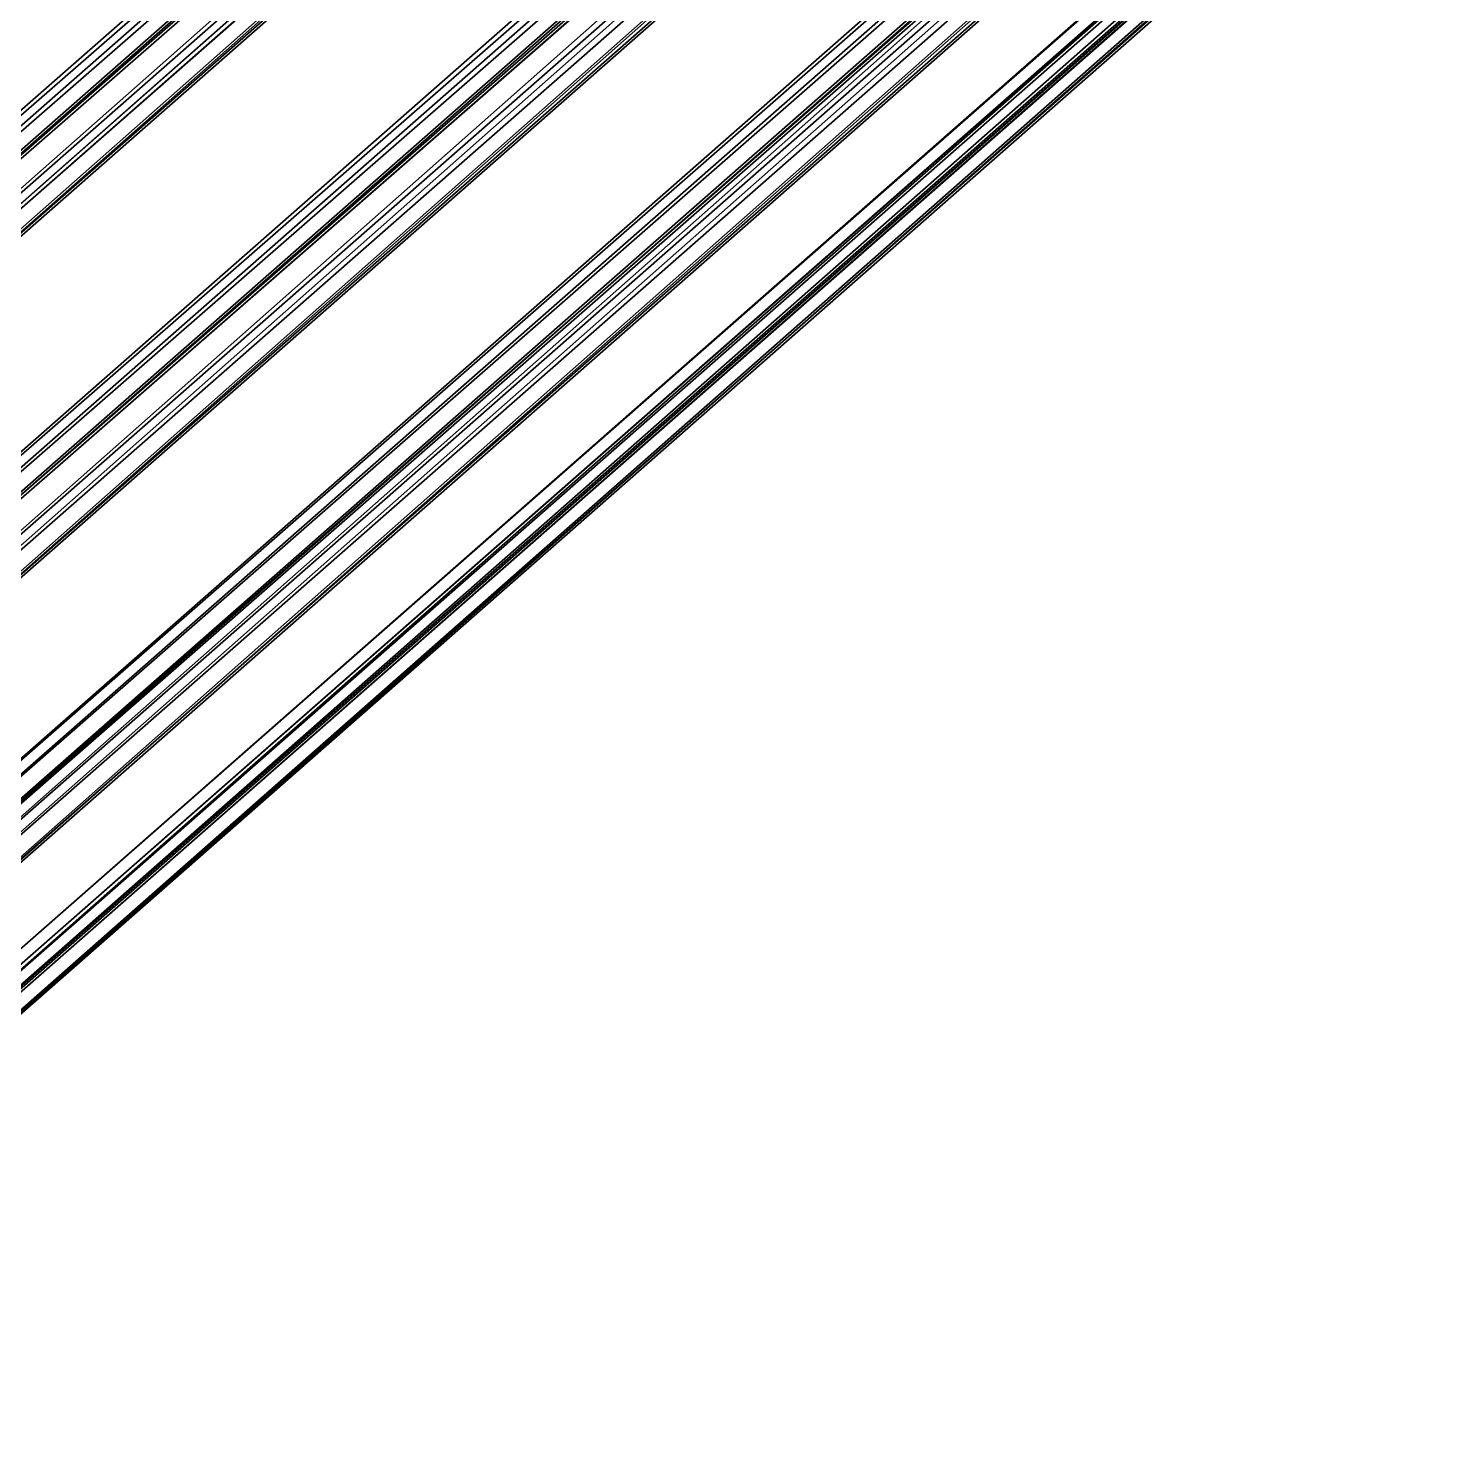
# Model space of a CAD drawing. Header units: metres. Extents: x -9.5 to 59.8, y -28.2 to 0.5.
# Drawn here: x 41.582 to 41.6536, y -19.7578 to -19.6854 of the extents above; entities that cross this region are included whole.
import ezdxf

# ---------------------------------------------------------------- set-up
doc = ezdxf.new("R2010")
doc.units = ezdxf.units.M
doc.header["$LTSCALE"] = 12.7
doc.layers.add('CAPA0', color=7, linetype='CONTINUOUS')

msp = doc.modelspace()

# ---------------------------------------------------------------- meshes
at = {"layer": 'CAPA0', "color": 94, "linetype": 'Continuous'}
mesh = msp.add_polyface(dxfattribs=at)
corners = [(41.556135, -19.745101, 13.381688), (41.548357, -19.736244, 13.375867), (41.539699, -19.726386, 13.376715), (41.53248, -19.718166, 13.384013), (41.528637, -19.71379, 13.395801), (41.529198, -19.71443, 13.40892), (41.534014, -19.719911, 13.41986), (41.541794, -19.728768, 13.425681), (41.55045, -19.738626, 13.424833), (41.557669, -19.746846, 13.417535), (41.561512, -19.751222, 13.405747), (41.560951, -19.750582, 13.392628), (44.380633, -17.264415, 13.381688), (44.372853, -17.255558, 13.375867), (44.364196, -17.2457, 13.376715), (44.356978, -17.23748, 13.384013), (44.353135, -17.233104, 13.395801), (44.353696, -17.233744, 13.40892), (44.358512, -17.239225, 13.41986), (44.366289, -17.248082, 13.425681), (44.374948, -17.25794, 13.424833), (44.382164, -17.26616, 13.417535), (44.386007, -17.270536, 13.405747), (44.385448, -17.269896, 13.392628), (41.545076, -19.732507, 13.400774), (44.369571, -17.251819, 13.400774)]
mesh.append_faces([[corners[k] for k in face] for face in [(0, 1, 12), (1, 13, 12), (1, 2, 13), (2, 14, 13), (2, 3, 14), (3, 15, 14), (3, 4, 15), (4, 16, 15), (4, 5, 16), (5, 17, 16), (5, 6, 17), (6, 18, 17), (6, 7, 18), (7, 19, 18), (7, 8, 19), (8, 20, 19), (8, 9, 20), (9, 21, 20), (9, 10, 21), (10, 22, 21), (10, 11, 22), (11, 23, 22), (11, 0, 23), (0, 12, 23), (24, 1, 0), (24, 2, 1), (24, 3, 2), (24, 4, 3), (24, 5, 4), (24, 6, 5), (24, 7, 6), (24, 8, 7), (24, 9, 8), (24, 10, 9), (24, 11, 10), (24, 0, 11), (25, 12, 13), (25, 13, 14), (25, 14, 15), (25, 15, 16), (25, 16, 17), (25, 17, 18), (25, 18, 19), (25, 19, 20), (25, 20, 21), (25, 21, 22), (25, 22, 23), (25, 23, 12)]], dxfattribs={"color": 94})
mesh = msp.add_polyface(dxfattribs=at)
corners = [(41.556135, -19.745101, 19.985688), (41.548357, -19.736244, 19.979867), (41.539699, -19.726386, 19.980715), (41.53248, -19.718166, 19.988013), (41.528637, -19.71379, 19.999801), (41.529198, -19.71443, 20.01292), (41.534014, -19.719911, 20.02386), (41.541794, -19.728768, 20.029681), (41.55045, -19.738626, 20.028833), (41.557669, -19.746846, 20.021535), (41.561512, -19.751222, 20.009747), (41.560951, -19.750582, 19.996628), (44.380633, -17.264415, 19.985688), (44.372853, -17.255558, 19.979867), (44.364196, -17.2457, 19.980715), (44.356978, -17.23748, 19.988013), (44.353135, -17.233104, 19.999801), (44.353696, -17.233744, 20.01292), (44.358512, -17.239225, 20.02386), (44.366289, -17.248082, 20.029681), (44.374948, -17.25794, 20.028833), (44.382164, -17.26616, 20.021535), (44.386007, -17.270536, 20.009747), (44.385448, -17.269896, 19.996628), (41.545076, -19.732507, 20.004774), (44.369571, -17.251819, 20.004774)]
mesh.append_faces([[corners[k] for k in face] for face in [(0, 1, 12), (1, 13, 12), (1, 2, 13), (2, 14, 13), (2, 3, 14), (3, 15, 14), (3, 4, 15), (4, 16, 15), (4, 5, 16), (5, 17, 16), (5, 6, 17), (6, 18, 17), (6, 7, 18), (7, 19, 18), (7, 8, 19), (8, 20, 19), (8, 9, 20), (9, 21, 20), (9, 10, 21), (10, 22, 21), (10, 11, 22), (11, 23, 22), (11, 0, 23), (0, 12, 23), (24, 1, 0), (24, 2, 1), (24, 3, 2), (24, 4, 3), (24, 5, 4), (24, 6, 5), (24, 7, 6), (24, 8, 7), (24, 9, 8), (24, 10, 9), (24, 11, 10), (24, 0, 11), (25, 12, 13), (25, 13, 14), (25, 14, 15), (25, 15, 16), (25, 16, 17), (25, 17, 18), (25, 18, 19), (25, 19, 20), (25, 20, 21), (25, 21, 22), (25, 22, 23), (25, 23, 12)]], dxfattribs={"color": 94})
mesh = msp.add_polyface(dxfattribs=at)
corners = [(41.558815, -19.744793, -6.430312), (41.551035, -19.735936, -6.436133), (41.542376, -19.726078, -6.435285), (41.53516, -19.717859, -6.427987), (41.531317, -19.713485, -6.416199), (41.531878, -19.714123, -6.40308), (41.536691, -19.719607, -6.39214), (41.544471, -19.728464, -6.386319), (41.55313, -19.738321, -6.387167), (41.560346, -19.746538, -6.394465), (41.564189, -19.750915, -6.406253), (41.563628, -19.750275, -6.419372), (44.38331, -17.264107, -6.430312), (44.375532, -17.25525, -6.436133), (44.366873, -17.245393, -6.435285), (44.359655, -17.237173, -6.427987), (44.355812, -17.232799, -6.416199), (44.356373, -17.233437, -6.40308), (44.361189, -17.238921, -6.39214), (44.368966, -17.247778, -6.386319), (44.377625, -17.257635, -6.387167), (44.384844, -17.265852, -6.394465), (44.388687, -17.270229, -6.406253), (44.388126, -17.269589, -6.419372), (41.547753, -19.7322, -6.411226), (44.372248, -17.251514, -6.411226)]
mesh.append_faces([[corners[k] for k in face] for face in [(0, 1, 12), (1, 13, 12), (1, 2, 13), (2, 14, 13), (2, 3, 14), (3, 15, 14), (3, 4, 15), (4, 16, 15), (4, 5, 16), (5, 17, 16), (5, 6, 17), (6, 18, 17), (6, 7, 18), (7, 19, 18), (7, 8, 19), (8, 20, 19), (8, 9, 20), (9, 21, 20), (9, 10, 21), (10, 22, 21), (10, 11, 22), (11, 23, 22), (11, 0, 23), (0, 12, 23), (24, 1, 0), (24, 2, 1), (24, 3, 2), (24, 4, 3), (24, 5, 4), (24, 6, 5), (24, 7, 6), (24, 8, 7), (24, 9, 8), (24, 10, 9), (24, 11, 10), (24, 0, 11), (25, 12, 13), (25, 13, 14), (25, 14, 15), (25, 15, 16), (25, 16, 17), (25, 17, 18), (25, 18, 19), (25, 19, 20), (25, 20, 21), (25, 21, 22), (25, 22, 23), (25, 23, 12)]], dxfattribs={"color": 94})
mesh = msp.add_polyface(dxfattribs=at)
corners = [(41.556028, -19.747407, 0.173688), (41.548248, -19.73855, 0.167867), (41.539589, -19.728692, 0.168715), (41.532373, -19.720475, 0.176013), (41.52853, -19.716099, 0.187801), (41.529091, -19.716739, 0.20092), (41.533905, -19.72222, 0.21186), (41.541685, -19.731077, 0.217681), (41.550344, -19.740935, 0.216833), (41.55756, -19.749152, 0.209535), (41.561403, -19.753528, 0.197747), (41.560841, -19.752891, 0.184628), (44.380523, -17.266721, 0.173688), (44.372746, -17.257864, 0.167867), (44.364087, -17.248006, 0.168715), (44.356868, -17.239789, 0.176013), (44.353025, -17.235413, 0.187801), (44.353587, -17.23605, 0.20092), (44.358403, -17.241534, 0.21186), (44.36618, -17.250391, 0.217681), (44.374839, -17.260249, 0.216833), (44.382058, -17.268466, 0.209535), (44.385901, -17.272842, 0.197747), (44.385339, -17.272205, 0.184628), (41.544966, -19.734814, 0.192774), (44.369464, -17.254128, 0.192774)]
mesh.append_faces([[corners[k] for k in face] for face in [(0, 1, 12), (1, 13, 12), (1, 2, 13), (2, 14, 13), (2, 3, 14), (3, 15, 14), (3, 4, 15), (4, 16, 15), (4, 5, 16), (5, 17, 16), (5, 6, 17), (6, 18, 17), (6, 7, 18), (7, 19, 18), (7, 8, 19), (8, 20, 19), (8, 9, 20), (9, 21, 20), (9, 10, 21), (10, 22, 21), (10, 11, 22), (11, 23, 22), (11, 0, 23), (0, 12, 23), (24, 1, 0), (24, 2, 1), (24, 3, 2), (24, 4, 3), (24, 5, 4), (24, 6, 5), (24, 7, 6), (24, 8, 7), (24, 9, 8), (24, 10, 9), (24, 11, 10), (24, 0, 11), (25, 12, 13), (25, 13, 14), (25, 14, 15), (25, 15, 16), (25, 16, 17), (25, 17, 18), (25, 18, 19), (25, 19, 20), (25, 20, 21), (25, 21, 22), (25, 22, 23), (25, 23, 12)]], dxfattribs={"color": 94})
mesh = msp.add_polyface(dxfattribs=at)
corners = [(41.549561, -19.751674, 6.777688), (41.541781, -19.742817, 6.771867), (41.533122, -19.732959, 6.772715), (41.525906, -19.724742, 6.780013), (41.522063, -19.720366, 6.791801), (41.522625, -19.721006, 6.80492), (41.527438, -19.726487, 6.81586), (41.535218, -19.735344, 6.821681), (41.543877, -19.745202, 6.820833), (41.551093, -19.753422, 6.813535), (41.554936, -19.757795, 6.801747), (41.554375, -19.757158, 6.788628), (44.374057, -17.270988, 6.777688), (44.366279, -17.262131, 6.771867), (44.35762, -17.252273, 6.772715), (44.350402, -17.244057, 6.780013), (44.346559, -17.23968, 6.791801), (44.34712, -17.24032, 6.80492), (44.351936, -17.245802, 6.81586), (44.359713, -17.254658, 6.821681), (44.368372, -17.264516, 6.820833), (44.375591, -17.272736, 6.813535), (44.379434, -17.27711, 6.801747), (44.378872, -17.276472, 6.788628), (41.5385, -19.739081, 6.796774), (44.362995, -17.258395, 6.796774)]
mesh.append_faces([[corners[k] for k in face] for face in [(0, 1, 12), (1, 13, 12), (1, 2, 13), (2, 14, 13), (2, 3, 14), (3, 15, 14), (3, 4, 15), (4, 16, 15), (4, 5, 16), (5, 17, 16), (5, 6, 17), (6, 18, 17), (6, 7, 18), (7, 19, 18), (7, 8, 19), (8, 20, 19), (8, 9, 20), (9, 21, 20), (9, 10, 21), (10, 22, 21), (10, 11, 22), (11, 23, 22), (11, 0, 23), (0, 12, 23), (24, 1, 0), (24, 2, 1), (24, 3, 2), (24, 4, 3), (24, 5, 4), (24, 6, 5), (24, 7, 6), (24, 8, 7), (24, 9, 8), (24, 10, 9), (24, 11, 10), (24, 0, 11), (25, 12, 13), (25, 13, 14), (25, 14, 15), (25, 15, 16), (25, 16, 17), (25, 17, 18), (25, 18, 19), (25, 19, 20), (25, 20, 21), (25, 21, 22), (25, 22, 23), (25, 23, 12)]], dxfattribs={"color": 94})

doc.saveas('drawing.dxf')
